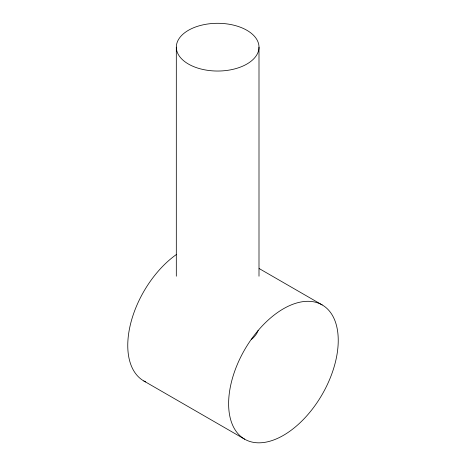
<?xml version="1.0" encoding="UTF-8"?>
<svg xmlns="http://www.w3.org/2000/svg" width="466" height="466" viewBox="0 0 466 466"><rect width="100%" height="100%" fill="white"/><g stroke="black" fill="none" stroke-linecap="round" stroke-linejoin="round"><path stroke-width="0.7" d="M259.148 268.544L322.187 304.933A77.513 44.753 -60 0 1 297.611 425.009A77.513 44.753 -60 0 1 230.484 386.25A77.513 44.753 -60 0 1 322.187 304.933M143.813 380.967L244.667 439.193M258.997 47.171A41.34 23.871 0 0 1 196.984 67.838A41.34 23.871 0 0 1 196.984 26.498A41.34 23.871 0 0 1 258.997 47.171L258.997 276.21M176.311 47.171L176.311 276.21M258.141 330.487A41.34 23.871 0 0 1 251.524 339.335M145.637 381.922A77.513 44.753 -60 0 1 130.41 324.517A77.513 44.753 -60 0 1 176.276 254.599"/></g></svg>
